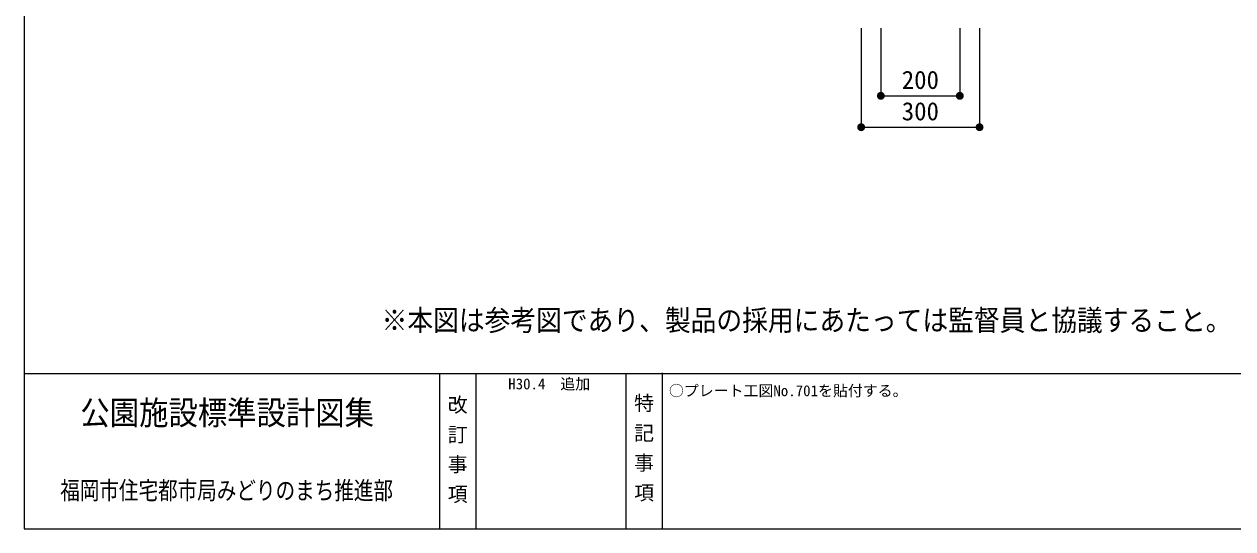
# Model space of a CAD drawing. Units: millimetres at full size, sheet at 1:20. Extents: x 38394 to 43870, y -8925 to -5191.
# Drawn here: x 38394 to 41456, y -8925 to -7646 of the extents above; entities that cross this region are included whole.
import ezdxf
from ezdxf.enums import TextEntityAlignment as Align

# ---------------------------------------------------------------- set-up
doc = ezdxf.new("R2010")
doc.units = ezdxf.units.MM
doc.header["$LTSCALE"] = 20
doc.layers.add('_0-0_', color=7, linetype='Continuous', lineweight=25)
doc.layers.add('寸法', color=1, linetype='Continuous', lineweight=25)
doc.styles.add('@ＭＳ ゴシック', font='')
doc.styles.add('ＭＳ ゴシック', font='')
doc.styles.add('ＭＳ Ｐゴシック', font='')
doc.styles.get('@ＭＳ ゴシック').set_extended_font_data('@MS Gothic')
doc.styles.get('ＭＳ ゴシック').set_extended_font_data('MS Gothic')
doc.styles.get('ＭＳ Ｐゴシック').set_extended_font_data('MS PGothic')

# ---------------------------------------------------------------- blocks, each defined once
blk = doc.blocks.new('filled_dot')
at = {"color": 0, "linetype": 'Continuous', "lineweight": -2, "const_width": 1.25}
blk.add_lwpolyline([(-0.625, 0, 1), (0.625, 0, 1)], format="xyb", close=True, dxfattribs=at)

msp = doc.modelspace()

# ---------------------------------------------------------------- linework, layer by layer
at = {"layer": '_0-0_', "color": 6}
msp.add_line((38394.23, -8531.68), (43870.49, -8531.68), dxfattribs=at)
at = {"layer": '_0-0_'}
for p, q in [((39446.35, -8531.68), (39446.35, -8924.84)), ((39538.27, -8531.68), (39538.27, -8924.84)), ((39918.59, -8531.68), (39918.59, -8924.84)), ((40010.52, -8529.77), (40010.52, -8924.84))]:
    msp.add_line(p, q, dxfattribs=at)
at = {"layer": '_0-0_', "color": 6}
msp.add_lwpolyline([(43870.49, -5301.21), (38394.23, -5301.21), (38394.23, -8924.84), (43870.49, -8924.84)], close=True, dxfattribs=at)
at = {"layer": '寸法'}
for p, q in [((40514.79, -7656.34), (40514.79, -7907.4)), ((40564.79, -7656.34), (40564.79, -7827.87)), ((40764.79, -7656.34), (40764.79, -7827.87)), ((40814.79, -7656.34), (40814.79, -7907.4)), ((40564.79, -7827.87), (40764.79, -7827.87)), ((40514.79, -7907.4), (40814.79, -7907.4))]:
    msp.add_line(p, q, dxfattribs=at)

# ---------------------------------------------------------------- block references
at = {"layer": '寸法', "xscale": 8, "yscale": 8}
for p in [(40564.79, -7827.87), (40514.79, -7907.4)]:
    msp.add_blockref('filled_dot', p, dxfattribs=at)
at = {"layer": '寸法', "xscale": 8, "yscale": 8, "rotation": 180}
for p in [(40764.79, -7827.87), (40814.79, -7907.4)]:
    msp.add_blockref('filled_dot', p, dxfattribs=at)

# ---------------------------------------------------------------- texts
at = {"layer": '_0-0_', "color": 3, "style": 'ＭＳ Ｐゴシック', "width": 0.9}
msp.add_text('※本図は参考図であり、製品の採用にあたっては監督員と協議すること。', height=53.15, dxfattribs=at).set_placement((39299.83, -8438.91), align=Align.BOTTOM_LEFT)
at = {"layer": '_0-0_', "style": 'ＭＳ ゴシック'}
for s, p in [('H30.4  追加', (39620.65, -8579.83)), ('○プレート工図No.701を貼付する。', (40027.85, -8597.11))]:
    msp.add_text(s, height=27.71, dxfattribs=at).set_placement(p, align=Align.BOTTOM_LEFT)
for s, height, width, p in [('公園施設標準設計図集', 60.6, 0.9, (38908.63, -8630.79)), ('福岡市住宅都市局みどりのまち推進部', 45.45, 0.8, (38907.08, -8827.54))]:
    msp.add_text(s, height=height, dxfattribs=dict(at, width=width)).set_placement(p, align=Align.MIDDLE_CENTER)
at = {"layer": '_0-0_', "style": '@ＭＳ ゴシック'}
for s, p in [('改 訂 事 項', (39491.91, -8723.2)), ('特 記 事 項', (39964.16, -8719.28))]:
    msp.add_text(s, height=36.95, rotation=270, dxfattribs=at).set_placement(p, align=Align.MIDDLE_CENTER)
at = {"layer": '寸法', "style": 'ＭＳ ゴシック'}
for s, p in [('200', (40664.77, -7824.37)), ('300', (40664.77, -7903.9))]:
    msp.add_text(s, height=46.19, dxfattribs=at).set_placement(p, align=Align.BOTTOM_CENTER)

doc.saveas('drawing.dxf')
